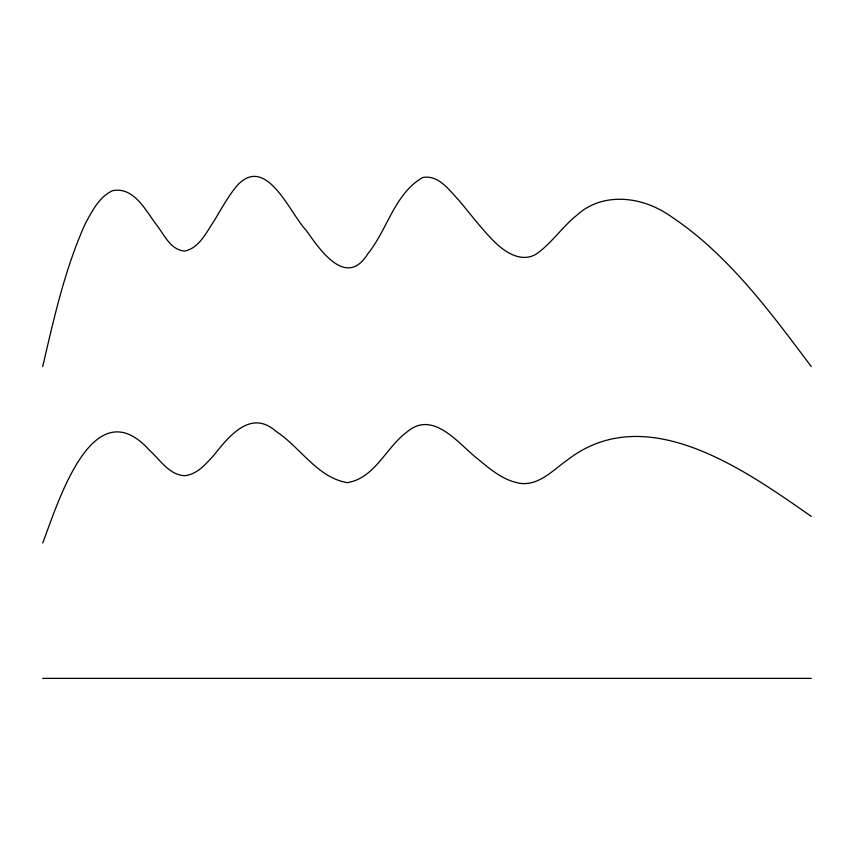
<?xml version="1.0" encoding="UTF-8"?>
<svg xmlns="http://www.w3.org/2000/svg" width="854" height="854" viewBox="0 0 854 854"><rect width="100%" height="100%" fill="white"/><g stroke="black" fill="none" stroke-linecap="round" stroke-linejoin="round"><path stroke-width="1.28" d="M42.7 366.579C54.026 318.008 64.861 268.786 85.539 223.15C92.36 210.842 99.128 196.89 112.579 190.677C133.875 186.524 145.49 210.255 156.218 224.463C164.075 234.37 170.437 250.115 184.816 251.097C199.526 247.745 206.401 232.224 214.151 220.823C221.666 208.493 228.445 195.555 237.988 184.624C267.185 154.766 290.403 214.493 306.255 230.345C319.866 249.816 346.276 288.823 367.882 253.713C387.47 229.555 394.537 193.773 422.634 177.536C438.422 174.419 449.215 190.186 458.747 200.146C470.031 213.468 480.439 227.559 492.705 240.027C503.433 251.087 520.097 263.181 535.768 254.385C551.524 243.614 561.996 227.015 576.888 215.187C602.123 192.022 640.372 196.324 667.358 214.044C726.839 252.41 769.337 310.835 811.3 366.579M42.7 543.016C57.25 505.525 92.36 386.286 149.76 450.57C160.306 459.954 169.252 475.112 184.816 475.699C197.477 474.312 206.124 463.669 214.151 454.872C229.203 435.978 250.969 408.97 276.034 431.387C300.394 447.24 317.069 477.407 347.236 482.659C374.927 478.24 385.997 447.411 406.888 432.06C433.501 409.023 459.303 444.945 478.816 459.783C491.231 470.18 504.671 481.272 521.282 483.492C539.867 485.104 553.296 469.796 567.259 460.092C646.072 399.021 745.222 470.287 811.3 516.424M42.7 678.364L811.3 678.364"/></g></svg>
